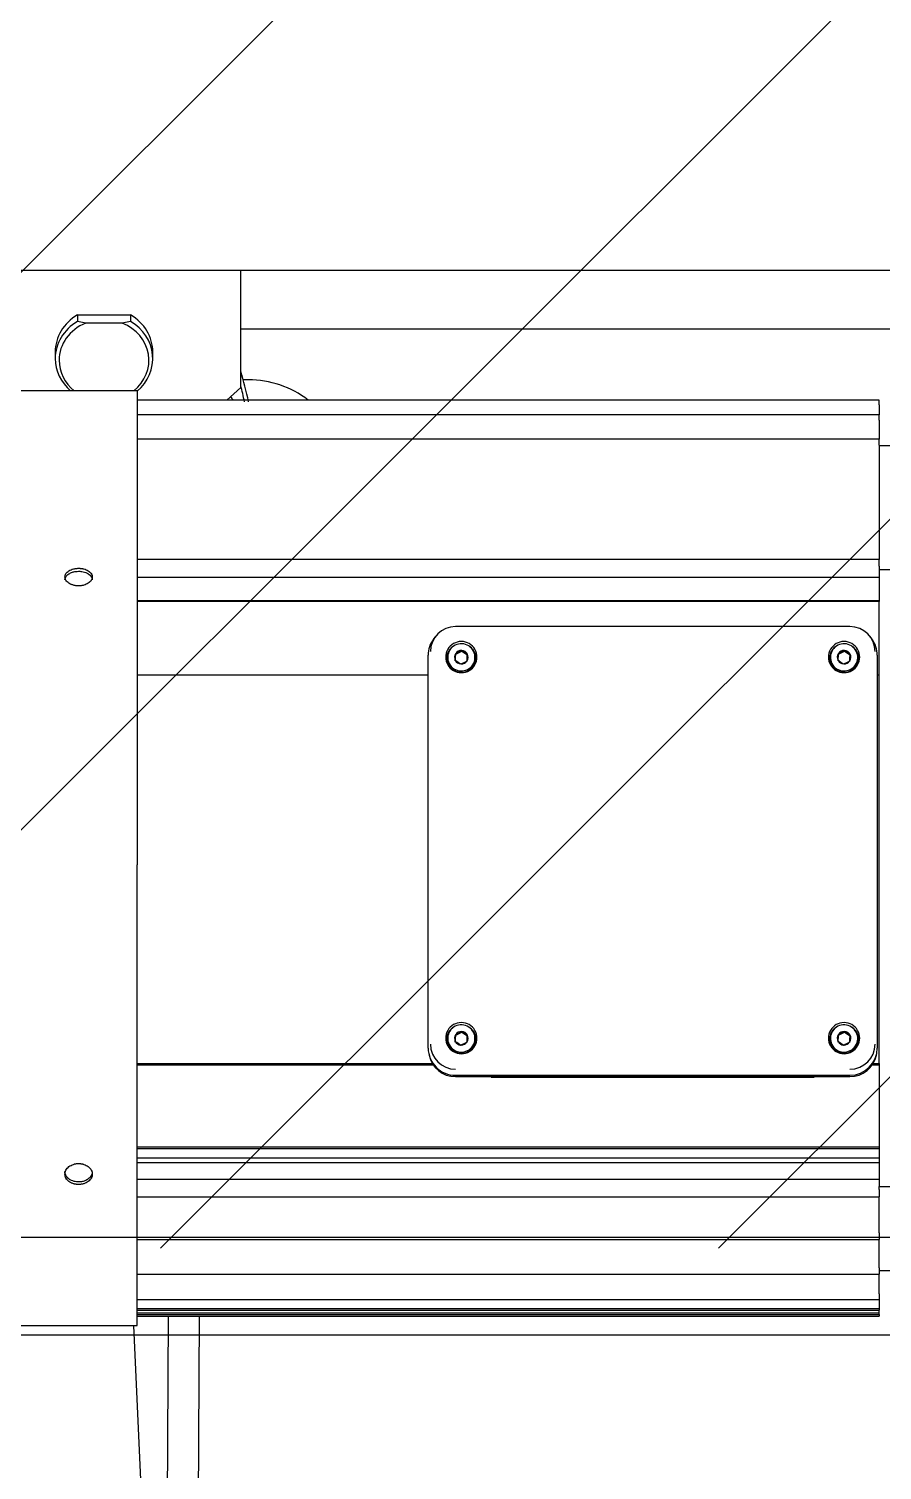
# Model space of a CAD drawing. Extents: x 220580 to 2027826, y -309201 to 71987.
# Drawn here: x 348894 to 349237, y -215643 to -215063 of the extents above; entities that cross this region are included whole.
import ezdxf

# ---------------------------------------------------------------- set-up
doc = ezdxf.new("R2010")
doc.units = 0
for name, color, linetype in [('A-HATCH-1', 252, 'Continuous'), ('A-LIN-V', 9, 'Continuous'), ('EWHS5T6M-1', 7, 'Continuous'), ('EWHS5T6M-3', 7, 'Continuous'), ('FHSGH10105-主梁-06', 7, 'Continuous'), ('零件1^葫芦小车', 7, 'Continuous')]:
    doc.layers.add(name, color=color, linetype=linetype)

# ---------------------------------------------------------------- blocks, each defined once
blk = doc.blocks.new('b234swerwr')
at = {"layer": 'A-HATCH-1'}
h = blk.add_hatch(dxfattribs=at)
h.set_pattern_fill('ANSI31', color=4, scale=100)
h.set_pattern_definition([(45, (174105, -2000), (-112.253202, 112.253202), [])])
h.paths.add_polyline_path([(-1570355.4, 576982.49), (-1562570.65, 576982.49), (-1562570.65, 576107.49), (-1570355.4, 576107.49)])
at = {"layer": 'EWHS5T6M-1', "color": 4, "linetype": 'Continuous'}
blk.add_line((-1568571.09, 576457.06), (-1568573.21, 576457.06), dxfattribs=at)
for centre, radius, start, end in [((-1568717.23, 576417.78), 149.29, 11.75939, 16.68559), ((-1568717.23, 576417.78), 147.71, 11.8863, 14.5143), ((-1568571.09, 576417.78), 39.29, 52.41138, 90)]:
    blk.add_arc(centre, radius, start, end, dxfattribs=at)
at = {"layer": 'EWHS5T6M-3', "color": 4, "linetype": 'Continuous'}
for p, q in [((-1568211.23, 576501.06), (-1569125.8, 576501.06)), ((-1568574.23, 576454), (-1568574.23, 576501.06)), ((-1568639.89, 576483.19), (-1568639.89, 576480.54)), ((-1568639.89, 576483.19), (-1568618.57, 576483.19)), ((-1568618.57, 576483.19), (-1568618.57, 576480.54)), ((-1568636.6, 576479.87), (-1568639.89, 576480.54)), ((-1568621.86, 576479.87), (-1568636.6, 576479.87)), ((-1568618.57, 576480.54), (-1568621.86, 576479.87)), ((-1568648.87, 576468.24), (-1568648.87, 576465.58)), ((-1568609.59, 576465.58), (-1568609.59, 576468.24)), ((-1568615.87, 576452.63), (-1568751.8, 576452.63)), ((-1568615.87, 576452.63), (-1568615.87, 576261.84)), ((-1568574.23, 576454), (-1568579.85, 576448.91)), ((-1568317.3, 576448.91), (-1568615.87, 576448.91)), ((-1568317.3, 576446.98), (-1568317.3, 576448.91)), ((-1568317.3, 576446.98), (-1568317.3, 576443.01)), ((-1568317.3, 576443.01), (-1568615.87, 576443.01)), ((-1568317.3, 576440.82), (-1568317.3, 576443.01)), ((-1568317.3, 576440.82), (-1568317.3, 576433.19)), ((-1568317.3, 576433.19), (-1568615.87, 576433.19)), ((-1568317.3, 576430.75), (-1568317.3, 576433.19)), ((-1568317.3, 576430.75), (-1568317.3, 576384.69)), ((-1568301.59, 576430.47), (-1568317.3, 576430.47)), ((-1568317.3, 576384.69), (-1568615.87, 576384.69)), ((-1568317.3, 576382.01), (-1568317.3, 576384.69)), ((-1568317.3, 576377.44), (-1568615.87, 576377.44)), ((-1568317.3, 576382.01), (-1568317.3, 576380.61)), ((-1568317.3, 576380.61), (-1568317.3, 576380.46)), ((-1568292.16, 576380.61), (-1568317.3, 576380.61)), ((-1568317.3, 576380.46), (-1568317.3, 576367.84)), ((-1568615.87, 576368.25), (-1568317.3, 576368.25)), ((-1568317.3, 576367.84), (-1568615.87, 576367.84)), ((-1568317.3, 576367.01), (-1568317.3, 576367.84)), ((-1568317.3, 576338.31), (-1568317.3, 576367.01)), ((-1568329.09, 576357.71), (-1568487.8, 576357.71)), ((-1568495.88, 576353.68), (-1568496.61, 576352.71)), ((-1568320.28, 576352.71), (-1568321.01, 576353.68)), ((-1568498.8, 576188.03), (-1568498.8, 576346.15)), ((-1568490.95, 576345.32), (-1568490.95, 576344.82)), ((-1568487.87, 576343.87), (-1568487.73, 576346.58)), ((-1568487.73, 576346.58), (-1568485.3, 576347.81)), ((-1568487.73, 576346.58), (-1568487.73, 576346.85)), ((-1568485.3, 576347.81), (-1568485.3, 576348.08)), ((-1568485.3, 576347.81), (-1568483.02, 576346.33)), ((-1568479.95, 576344.82), (-1568479.95, 576345.32)), ((-1568336.95, 576345.32), (-1568336.95, 576344.82)), ((-1568333.87, 576343.87), (-1568333.73, 576346.58)), ((-1568333.73, 576346.58), (-1568331.3, 576347.81)), ((-1568333.73, 576346.58), (-1568333.73, 576346.85)), ((-1568331.3, 576347.81), (-1568331.3, 576348.08)), ((-1568331.3, 576347.81), (-1568329.02, 576346.33)), ((-1568325.95, 576344.82), (-1568325.95, 576345.32)), ((-1568318.09, 576346.15), (-1568318.09, 576188.03)), ((-1568615.87, 576338.31), (-1568498.8, 576338.31)), ((-1568318.09, 576338.31), (-1568317.3, 576338.31)), ((-1568317.3, 576181.76), (-1568317.3, 576338.31)), ((-1568615.87, 576076.31), (-1568615.87, 576261.84)), ((-1568490.95, 576191.9), (-1568490.95, 576191.41)), ((-1568487.87, 576190.46), (-1568487.73, 576193.16)), ((-1568487.73, 576193.16), (-1568485.3, 576194.39)), ((-1568487.73, 576193.16), (-1568487.73, 576193.44)), ((-1568485.3, 576194.39), (-1568485.3, 576194.67)), ((-1568485.3, 576194.39), (-1568483.02, 576192.91)), ((-1568479.95, 576191.41), (-1568479.95, 576191.9)), ((-1568336.95, 576191.9), (-1568336.95, 576191.41)), ((-1568333.87, 576190.46), (-1568333.73, 576193.16)), ((-1568333.73, 576193.16), (-1568331.3, 576194.39)), ((-1568333.73, 576193.16), (-1568333.73, 576193.44)), ((-1568331.3, 576194.39), (-1568331.3, 576194.67)), ((-1568331.3, 576194.39), (-1568329.02, 576192.91)), ((-1568325.95, 576191.41), (-1568325.95, 576191.9)), ((-1568498.58, 576185.85), (-1568498.45, 576185.19)), ((-1568318.44, 576185.19), (-1568318.31, 576185.85)), ((-1568615.87, 576181.76), (-1568497.11, 576181.76)), ((-1568615.87, 576181.22), (-1568496.75, 576181.22)), ((-1568320.14, 576181.22), (-1568317.3, 576181.22)), ((-1568319.78, 576181.76), (-1568317.3, 576181.76)), ((-1568317.3, 576181.76), (-1568317.3, 576181.22)), ((-1568317.3, 576181.22), (-1568317.3, 576149.35)), ((-1568487.8, 576177.08), (-1568329.09, 576177.08)), ((-1568487.8, 576176.53), (-1568329.09, 576176.53)), ((-1568472.63, 576176.28), (-1568344.26, 576176.28)), ((-1568615.87, 576148.24), (-1568317.3, 576148.24)), ((-1568615.87, 576147.63), (-1568317.3, 576147.63)), ((-1568317.3, 576149.35), (-1568317.3, 576148.24)), ((-1568317.3, 576148.65), (-1568317.3, 576132.59)), ((-1568317.3, 576143.76), (-1568615.87, 576143.76)), ((-1568317.3, 576141.78), (-1568615.87, 576141.78)), ((-1568317.3, 576135.05), (-1568615.87, 576135.05)), ((-1568615.87, 576128.16), (-1568317.3, 576128.16)), ((-1568317.3, 576132.59), (-1568317.3, 576132.34)), ((-1568317.3, 576131.08), (-1568317.3, 576132.34)), ((-1568317.3, 576132.34), (-1568292.16, 576132.34)), ((-1568317.3, 576131.08), (-1568317.3, 576128.16)), ((-1568317.3, 576113.67), (-1568317.3, 576128.16)), ((-1568615.87, 576110.96), (-1568317.3, 576110.96)), ((-1568317.3, 576113.67), (-1568317.3, 576110.96)), ((-1568317.3, 576099.55), (-1568317.3, 576110.96)), ((-1568317.3, 576099.55), (-1568317.3, 576097.07)), ((-1568615.87, 576097.07), (-1568317.3, 576097.07)), ((-1568317.3, 576098.47), (-1568301.59, 576098.47)), ((-1568317.3, 576098.47), (-1568317.3, 576097.07)), ((-1568317.3, 576098.47), (-1568301.59, 576098.47)), ((-1568317.3, 576089.05), (-1568317.3, 576097.07)), ((-1568317.3, 576089.05), (-1568317.3, 576097.07)), ((-1568317.3, 576089.05), (-1568317.3, 576086.83)), ((-1568317.3, 576089.05), (-1568317.3, 576086.83)), ((-1568615.87, 576086.83), (-1568317.3, 576086.83)), ((-1568615.87, 576083.21), (-1568317.3, 576083.21)), ((-1568615.87, 576082.55), (-1568317.3, 576082.55)), ((-1568615.87, 576081.39), (-1568317.3, 576081.39)), ((-1568317.3, 576086.83), (-1568317.3, 576083.21)), ((-1568317.3, 576086.83), (-1568317.3, 576083.21)), ((-1568317.3, 576083.21), (-1568317.3, 576082.55)), ((-1568317.3, 576083.21), (-1568317.3, 576082.55)), ((-1568317.3, 576081.39), (-1568317.3, 576082.55)), ((-1568317.3, 576081.39), (-1568317.3, 576082.55)), ((-1568317.3, 576080.74), (-1568317.3, 576081.39)), ((-1568317.3, 576080.74), (-1568317.3, 576081.39)), ((-1568751.8, 576076.31), (-1568615.87, 576076.31)), ((-1568751.8, 576076.31), (-1568615.87, 576076.31)), ((-1568615.87, 576080.74), (-1568317.3, 576080.74)), ((-1568615.87, 576080.03), (-1568317.3, 576080.03)), ((-1568615.87, 576076.31), (-1568615.87, 576080.03)), ((-1568615.87, 576080.03), (-1568317.3, 576080.03)), ((-1568317.3, 576080.74), (-1568317.3, 576080.03)), ((-1568317.3, 576080.74), (-1568317.3, 576080.03))]:
    blk.add_line(p, q, dxfattribs=at)
for centre, radius, start, end in [((-1569026.64, 576374.27), 539.61, 356.7996, 357.08751), ((-1568467.78, 576372.65), 34.88, 234.82126, 239.28861), ((-1568501.33, 576376.71), 32.81, 294.49157, 299.24243), ((-1568499.2, 576372.54), 32.83, 294.49322, 299.24078), ((-1568465.23, 576376.56), 34.84, 234.81915, 239.29072), ((-1569028.9, 576374.39), 546.59, 356.80144, 357.08567), ((-1568872.64, 576374.27), 539.61, 356.7996, 357.08751), ((-1568313.78, 576372.65), 34.88, 234.82126, 239.28861), ((-1568347.33, 576376.71), 32.81, 294.49157, 299.24243), ((-1568345.2, 576372.54), 32.83, 294.49322, 299.24078), ((-1568311.23, 576376.56), 34.84, 234.81915, 239.29072), ((-1568874.9, 576374.39), 546.59, 356.80144, 357.08567), ((-1569026.64, 576220.85), 539.61, 356.7996, 357.08751), ((-1568501.33, 576223.29), 32.81, 294.49157, 299.24243), ((-1568465.23, 576223.15), 34.84, 234.81915, 239.29072), ((-1569028.9, 576220.98), 546.59, 356.80144, 357.08567), ((-1568872.64, 576220.85), 539.61, 356.7996, 357.08751), ((-1568347.33, 576223.29), 32.81, 294.49157, 299.24243), ((-1568311.23, 576223.15), 34.84, 234.81915, 239.29072), ((-1568874.9, 576220.98), 546.59, 356.80144, 357.08567), ((-1568467.78, 576219.24), 34.88, 234.82126, 239.28861), ((-1568499.2, 576219.13), 32.83, 294.49322, 299.24078), ((-1568313.78, 576219.24), 34.88, 234.82126, 239.28861), ((-1568345.2, 576219.13), 32.83, 294.49322, 299.24078), ((-1568472.81, 576179.39), 3.12, 258.83111, 273.32477), ((-1568344.08, 576179.39), 3.12, 266.6761, 281.16801)]:
    blk.add_arc(centre, radius, start, end, dxfattribs=at)
for centre, major_axis, ratio, start_param, end_param in [((-1568629.23, 576468.24), (-19.64, 0), 0.906308, 5.285902, 6.283185), ((-1568629.23, 576468.24), (-19.64, 0), 0.906308, 3.141593, 4.138876), ((-1568629.23, 576465.58), (19.64, 0), 0.906308, 2.144309, 3.141593), ((-1568629.23, 576464.92), (18.07, 0), 0.906308, 1.990908, 3.141593), ((-1568629.23, 576464.92), (-18.07, 0), 0.906308, 2.292842, 4.292278), ((-1568629.23, 576465.58), (-19.64, 0), 0.906308, 2.318559, 4.138876), ((-1568629.23, 576465.58), (-19.64, 0), 0.906308, 0, 0.814997), ((-1568629.23, 576464.92), (-18.07, 0), 0.906308, 0, 0.84875), ((-1568511.37, 576487.54), (78.57, 0), 0.906308, 3.692209, 3.714995), ((-1568487.8, 576347.66), (-10.09, 0), 0.996195, 4.712389, 6.283185), ((-1568329.09, 576347.66), (-10.09, 0), 0.996195, 3.141593, 4.712389), ((-1568487.8, 576346.15), (-11, 0), 0.996195, 5.640904, 6.283185), ((-1568485.45, 576345.44), (6.29, 0), 0.996195, 1.570796, 4.712389), ((-1568485.45, 576344.82), (5.92, 0), 0.996195, 2.123451, 3.742624), ((-1568485.45, 576345.32), (5.5, 0), 0.996195, 1.517654, 4.659247), ((-1568485.45, 576345.32), (-5.5, 0), 0.996195, 1.517654, 4.659247), ((-1568485.45, 576345.44), (-6.29, 0), 0.996195, 1.570796, 4.712389), ((-1568485.45, 576344.82), (-5.92, 0), 0.996195, 2.540562, 4.159734), ((-1568331.45, 576345.44), (6.29, 0), 0.996195, 1.570796, 4.712389), ((-1568331.45, 576344.82), (5.92, 0), 0.996195, 2.123451, 3.742624), ((-1568331.45, 576345.32), (5.5, 0), 0.996195, 1.517654, 4.659247), ((-1568331.45, 576345.32), (-5.5, 0), 0.996195, 1.517654, 4.659247), ((-1568331.45, 576345.44), (-6.29, 0), 0.996195, 1.570796, 4.712389), ((-1568331.45, 576344.82), (-5.92, 0), 0.996195, 2.540562, 4.159734), ((-1568329.09, 576346.15), (11, 0), 0.996195, 0, 0.642281), ((-1568485.45, 576344.82), (5.5, 0), 0.996195, 3.141593, 4.659247), ((-1568485.45, 576345.37), (2.72, 0), 0.996195, 2.564851, 3.612049), ((-1568485.45, 576345.37), (-2.72, 0), 0.996195, 0.470456, 1.517654), ((-1568485.45, 576345.37), (2.72, 0), 0.996195, 1.517654, 2.564851), ((-1568485.45, 576344.82), (-5.5, 0), 0.996195, 1.517654, 3.141593), ((-1568485.45, 576345.37), (-2.72, 0), 0.996195, 1.517654, 2.564851), ((-1568485.45, 576345.37), (2.72, 0), 0.996195, 0.470456, 1.517654), ((-1568485.45, 576345.37), (-2.72, 0), 0.996195, 2.564851, 3.612049), ((-1568331.45, 576344.82), (5.5, 0), 0.996195, 3.141593, 4.659247), ((-1568331.45, 576345.37), (2.72, 0), 0.996195, 2.564851, 3.612049), ((-1568331.45, 576345.37), (-2.72, 0), 0.996195, 0.470456, 1.517654), ((-1568331.45, 576345.37), (2.72, 0), 0.996195, 1.517654, 2.564851), ((-1568331.45, 576344.82), (-5.5, 0), 0.996195, 1.517654, 3.141593), ((-1568331.45, 576345.37), (-2.72, 0), 0.996195, 1.517654, 2.564851), ((-1568331.45, 576345.37), (2.72, 0), 0.996195, 0.470456, 1.517654), ((-1568331.45, 576345.37), (-2.72, 0), 0.996195, 2.564851, 3.612049), ((-1568485.45, 576192.03), (6.29, 0), 0.996195, 1.570796, 4.712389), ((-1568485.45, 576191.9), (5.5, 0), 0.996195, 1.517654, 4.659247), ((-1568485.45, 576191.9), (-5.5, 0), 0.996195, 1.517654, 4.659247), ((-1568485.45, 576192.03), (-6.29, 0), 0.996195, 1.570796, 4.712389), ((-1568331.45, 576192.03), (6.29, 0), 0.996195, 1.570796, 4.712389), ((-1568331.45, 576191.9), (5.5, 0), 0.996195, 1.517654, 4.659247), ((-1568331.45, 576191.9), (-5.5, 0), 0.996195, 1.517654, 4.659247), ((-1568331.45, 576192.03), (-6.29, 0), 0.996195, 1.570796, 4.712389), ((-1568485.45, 576191.41), (5.92, 0), 0.996195, 2.123451, 3.742624), ((-1568485.45, 576191.96), (2.72, 0), 0.996195, 2.564851, 3.612049), ((-1568485.45, 576191.96), (2.72, 0), 0.996195, 1.517654, 2.564851), ((-1568485.45, 576191.96), (2.72, 0), 0.996195, 0.470456, 1.517654), ((-1568485.45, 576191.96), (-2.72, 0), 0.996195, 2.564851, 3.612049), ((-1568485.45, 576191.41), (-5.92, 0), 0.996195, 2.540562, 4.159734), ((-1568331.45, 576191.41), (5.92, 0), 0.996195, 2.123451, 3.742624), ((-1568331.45, 576191.96), (2.72, 0), 0.996195, 2.564851, 3.612049), ((-1568331.45, 576191.96), (2.72, 0), 0.996195, 1.517654, 2.564851), ((-1568331.45, 576191.96), (2.72, 0), 0.996195, 0.470456, 1.517654), ((-1568331.45, 576191.96), (-2.72, 0), 0.996195, 2.564851, 3.612049), ((-1568331.45, 576191.41), (-5.92, 0), 0.996195, 2.540562, 4.159734), ((-1568487.8, 576188.03), (-11, 0), 0.996195, 6.283185, 7.853982), ((-1568487.8, 576189.55), (10.09, 0), 0.996195, 3.141593, 4.712389), ((-1568485.45, 576191.41), (5.5, 0), 0.996195, 3.141593, 4.659247), ((-1568485.45, 576191.96), (-2.72, 0), 0.996195, 0.470456, 1.517654), ((-1568485.45, 576191.41), (-5.5, 0), 0.996195, 1.517654, 3.141593), ((-1568485.45, 576191.96), (-2.72, 0), 0.996195, 1.517654, 2.564851), ((-1568331.45, 576191.41), (5.5, 0), 0.996195, 3.141593, 4.659247), ((-1568331.45, 576191.96), (-2.72, 0), 0.996195, 0.470456, 1.517654), ((-1568331.45, 576191.41), (-5.5, 0), 0.996195, 1.517654, 3.141593), ((-1568331.45, 576191.96), (-2.72, 0), 0.996195, 1.517654, 2.564851), ((-1568329.09, 576189.55), (10.09, 0), 0.996195, 4.712389, 6.283185), ((-1568329.09, 576188.03), (11, 0), 0.996195, 4.712389, 6.283185), ((-1568487.8, 576187.35), (-10.86, 0), 0.996195, 0.20086, 1.570796), ((-1568329.09, 576187.35), (-10.86, 0), 0.996195, 1.570796, 2.940732)]:
    blk.add_ellipse(centre, major_axis=major_axis, ratio=ratio, start_param=start_param, end_param=end_param, dxfattribs=at)
for points, knots in [([(-1568639.45, 576374.1), (-1568639.54, 576374.1), (-1568639.72, 576374.1), (-1568639.98, 576374.11), (-1568640.25, 576374.14), (-1568640.61, 576374.18), (-1568641.05, 576374.25), (-1568641.55, 576374.37), (-1568642.04, 576374.53), (-1568642.66, 576374.77), (-1568643.36, 576375.15), (-1568644.05, 576375.7), (-1568644.56, 576376.33), (-1568644.87, 576377.01), (-1568644.98, 576377.7), (-1568644.88, 576378.39), (-1568644.56, 576379.05), (-1568644.05, 576379.66), (-1568643.36, 576380.18), (-1568642.52, 576380.61), (-1568641.72, 576380.88), (-1568641.05, 576381.03), (-1568640.52, 576381.11), (-1568639.99, 576381.16), (-1568639.63, 576381.17), (-1568639.45, 576381.17)], [0, 0, 0, 0, 0.015617, 0.031217, 0.046838, 0.062519, 0.093859, 0.125183, 0.156348, 0.187563, 0.250185, 0.312521, 0.375062, 0.437522, 0.499933, 0.562494, 0.624855, 0.687415, 0.749875, 0.812345, 0.87492, 0.906097, 0.937303, 0.968653, 1, 1, 1, 1]), ([(-1568644.95, 576376.5), (-1568644.95, 576376.9), (-1568644.7, 576377.81), (-1568643.6, 576378.91), (-1568642.08, 576379.6), (-1568640.71, 576379.92), (-1568639.84, 576379.95), (-1568639.45, 576379.96)], [0.500163, 0.500163, 0.500163, 0.500163, 0.6080037, 0.7495025, 0.8480688, 0.931583, 1, 1, 1, 1]), ([(-1568639.45, 576381.17), (-1568639.34, 576381.17), (-1568639.14, 576381.17), (-1568638.83, 576381.15), (-1568638.52, 576381.12), (-1568638.22, 576381.09), (-1568637.93, 576381.04), (-1568637.63, 576380.98), (-1568637.1, 576380.86), (-1568636.37, 576380.61), (-1568635.53, 576380.18), (-1568634.84, 576379.66), (-1568634.33, 576379.06), (-1568634.02, 576378.4), (-1568633.91, 576377.71), (-1568634.01, 576377.01), (-1568634.33, 576376.33), (-1568634.84, 576375.71), (-1568635.53, 576375.15), (-1568636.36, 576374.7), (-1568637.16, 576374.41), (-1568637.84, 576374.25), (-1568638.37, 576374.16), (-1568638.9, 576374.11), (-1568639.26, 576374.1), (-1568639.45, 576374.1)], [0, 0, 0, 0, 0.017969, 0.035808, 0.053574, 0.071324, 0.089115, 0.107004, 0.125048, 0.18751, 0.2499, 0.312443, 0.374783, 0.437331, 0.499754, 0.56222, 0.624775, 0.687117, 0.749694, 0.81201, 0.874549, 0.905951, 0.937122, 0.96837, 1, 1, 1, 1]), ([(-1568639.45, 576379.96), (-1568639.16, 576379.96), (-1568638.54, 576379.94), (-1568637.56, 576379.78), (-1568636.51, 576379.47), (-1568635.22, 576378.84), (-1568634.19, 576377.81), (-1568633.95, 576376.9), (-1568633.95, 576376.5), (-1568633.95, 576376.5)], [0, 0, 0, 0, 0.0498308, 0.1081871, 0.1750598, 0.2504376, 0.3920247, 0.4999332, 0.5001595, 0.5001595, 0.5001595, 0.5001595]), ([(-1568639.45, 576133.12), (-1568639.54, 576133.12), (-1568639.72, 576133.12), (-1568639.98, 576133.14), (-1568640.25, 576133.16), (-1568640.61, 576133.21), (-1568641.05, 576133.29), (-1568641.55, 576133.42), (-1568642.04, 576133.6), (-1568642.66, 576133.87), (-1568643.36, 576134.3), (-1568644.05, 576134.94), (-1568644.56, 576135.66), (-1568644.87, 576136.45), (-1568644.98, 576137.27), (-1568644.88, 576138.1), (-1568644.56, 576138.9), (-1568644.05, 576139.65), (-1568643.36, 576140.3), (-1568642.52, 576140.84), (-1568641.72, 576141.17), (-1568641.05, 576141.37), (-1568640.52, 576141.47), (-1568639.99, 576141.53), (-1568639.63, 576141.54), (-1568639.45, 576141.54)], [0, 0, 0, 0, 0.015617, 0.031217, 0.046838, 0.062519, 0.093859, 0.125183, 0.156348, 0.187563, 0.250185, 0.312521, 0.375062, 0.437522, 0.499933, 0.562494, 0.624855, 0.687415, 0.749875, 0.812345, 0.87492, 0.906097, 0.937303, 0.968653, 1, 1, 1, 1]), ([(-1568639.45, 576141.54), (-1568639.34, 576141.54), (-1568639.14, 576141.54), (-1568638.83, 576141.52), (-1568638.52, 576141.49), (-1568638.22, 576141.44), (-1568637.93, 576141.38), (-1568637.63, 576141.31), (-1568637.1, 576141.15), (-1568636.37, 576140.84), (-1568635.53, 576140.3), (-1568634.84, 576139.65), (-1568634.33, 576138.91), (-1568634.02, 576138.11), (-1568633.91, 576137.28), (-1568634.01, 576136.45), (-1568634.33, 576135.66), (-1568634.84, 576134.94), (-1568635.53, 576134.31), (-1568636.36, 576133.79), (-1568637.16, 576133.47), (-1568637.84, 576133.29), (-1568638.37, 576133.19), (-1568638.9, 576133.13), (-1568639.26, 576133.12), (-1568639.45, 576133.12)], [0, 0, 0, 0, 0.017969, 0.035808, 0.053574, 0.071324, 0.089115, 0.107004, 0.125048, 0.18751, 0.2499, 0.312443, 0.374783, 0.437331, 0.499754, 0.56222, 0.624775, 0.687117, 0.749694, 0.81201, 0.874549, 0.905951, 0.937122, 0.96837, 1, 1, 1, 1]), ([(-1568639.45, 576134.13), (-1568639.73, 576134.14), (-1568640.35, 576134.16), (-1568641.33, 576134.35), (-1568642.38, 576134.72), (-1568643.67, 576135.48), (-1568644.7, 576136.72), (-1568644.95, 576137.81), (-1568644.95, 576138.28), (-1568644.95, 576138.28)], [0, 0, 0, 0, 0.0496998, 0.1080452, 0.1750266, 0.2506324, 0.3922836, 0.5000874, 0.500163, 0.500163, 0.500163, 0.500163]), ([(-1568633.95, 576138.28), (-1568633.95, 576137.81), (-1568634.19, 576136.72), (-1568635.29, 576135.4), (-1568636.81, 576134.57), (-1568638.18, 576134.19), (-1568639.05, 576134.15), (-1568639.45, 576134.13)], [0.5001595, 0.5001595, 0.5001595, 0.5001595, 0.6077712, 0.7492495, 0.8479785, 0.9315772, 1, 1, 1, 1])]:
    blk.add_open_spline(points, degree=3, knots=knots, dxfattribs=at)
at = {"layer": 'FHSGH10105-主梁-06', "color": 4, "linetype": 'Continuous'}
for p, q in [((-1568210.45, 576477.49), (-1568574.23, 576477.49)), ((-1562824.44, 576111.78), (-1570355.4, 576111.78)), ((-1562831.11, 576072.49), (-1570355.4, 576072.49))]:
    blk.add_line(p, q, dxfattribs=at)
at = {"layer": '零件1^葫芦小车', "color": 4, "linetype": 'Continuous'}
for p, q in [((-1568594.64, 575573.36), (-1568617.22, 576076.31)), ((-1568603.46, 576080.03), (-1568605.26, 575747.68)), ((-1568592.54, 575756.21), (-1568590.83, 576080.03))]:
    blk.add_line(p, q, dxfattribs=at)

msp = doc.modelspace()

# ---------------------------------------------------------------- block references
at = {"layer": 'A-LIN-V'}
msp.add_blockref('b234swerwr', (1917553.59, -791661.46), dxfattribs=at)

doc.saveas('drawing.dxf')
